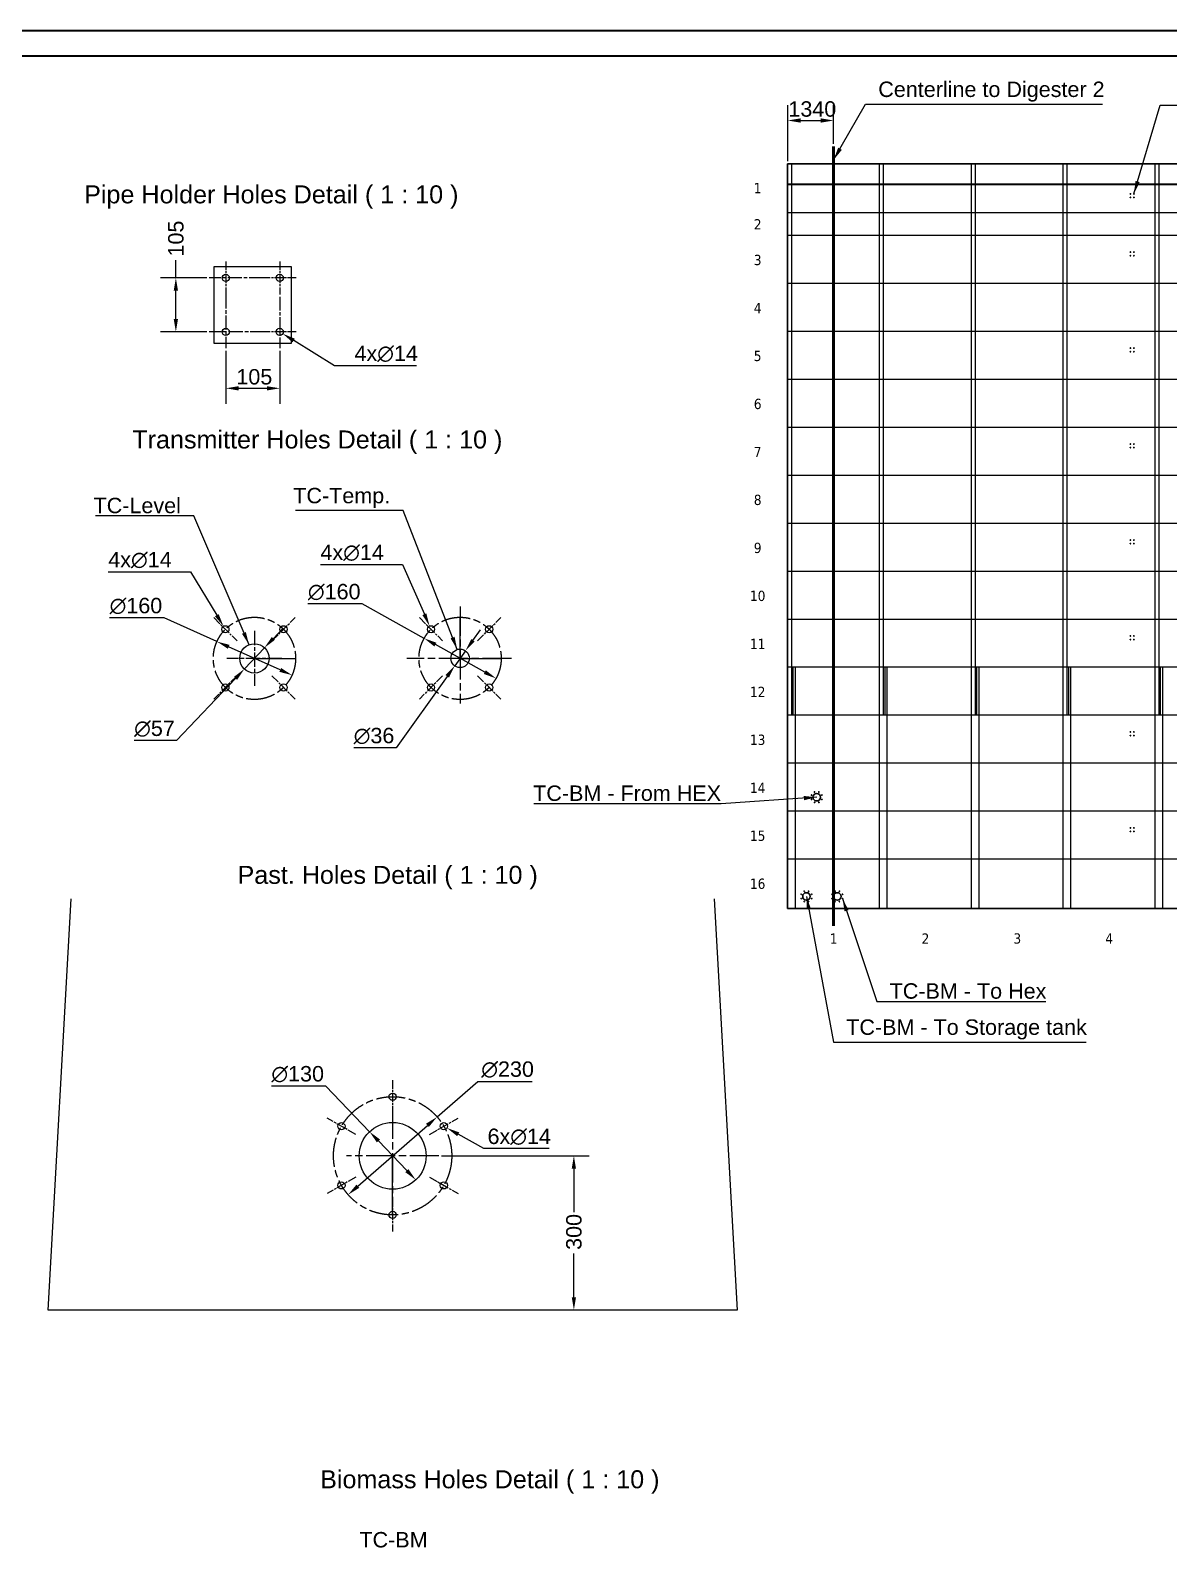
# Model space of a CAD drawing. Header units: millimetres. Extents: x 0 to 126150, y 0 to 89100.
# Drawn here: x 18747 to 51962, y 44826 to 89100 of the extents above; entities that cross this region are included whole.
import ezdxf

# ---------------------------------------------------------------- set-up
doc = ezdxf.new("R2010")
doc.units = ezdxf.units.MM
doc.header["$LTSCALE"] = 150
doc.linetypes.add('CHAIN', pattern=[0.3543, 0.2362, -0.0295, 0.0591, -0.0295])
doc.linetypes.add('DASHED', pattern=[0.2067, 0.1654, -0.0413])
doc.layers.get('0').update_dxf_attribs({"lineweight": 18})
for name, color, linetype, lineweight in [('Border', 7, 'Continuous', 35), ('Center Mark', 7, 'Continuous', 18), ('Centerline', 7, 'CHAIN', 18), ('Sketch Geometry', 7, 'Continuous', 18), ('Visible', 7, 'Continuous', 25)]:
    doc.layers.add(name, color=color, linetype=linetype, lineweight=lineweight)
doc.layers.add('Dimension', color=7, linetype='Continuous', lineweight=18, true_color=0x969696)
doc.layers.add('Symbol', color=7, linetype='Continuous', lineweight=18, true_color=0x969696)
doc.styles.add('Label Text', font='arial.ttf')
doc.styles.add('Note Text', font='arial.ttf')
doc.styles.add('Title', font='arial.ttf')
doc.dimstyles.new('Default - Method 2a$7', dxfattribs={"dimscale": 150, "dimtxt": 3, "dimasz": 2.5, "dimexe": 3, "dimexo": 0.5, "dimgap": 0.7, "dimtad": 0, "dimtoh": 1, "dimdec": 1, "dimrnd": 1e-08, "dimtxsty": 'Title', "dimcen": 0.09, "dimdle": 10, "dimclrd": 256, "dimclre": 256, "dimclrt": 7, "dimazin": 2, "dimtfac": 0.833333, "dimtdec": 1, "dimtmove": 0, "dimatfit": 3, "dimfxl": 1, "dimtolj": 1, "dimlwd": -1, "dimlwe": -1, "dimarcsym": 0})
doc.dimstyles.new('Default - Method 2b', dxfattribs={"dimscale": 150, "dimtxt": 3, "dimasz": 2.5, "dimexe": 3, "dimexo": 0.5, "dimgap": 0.7, "dimtad": 0, "dimtoh": 1, "dimdec": 1, "dimrnd": 1e-08, "dimtxsty": 'Title', "dimcen": 0.09, "dimdle": 10, "dimclrd": 256, "dimclre": 256, "dimclrt": 7, "dimadec": 0, "dimazin": 2, "dimtfac": 0.833333, "dimtdec": 1, "dimtmove": 0, "dimatfit": 3, "dimfxl": 1, "dimtolj": 1, "dimlwd": -1, "dimlwe": -1, "dimarcsym": 0})

# ---------------------------------------------------------------- blocks, each defined once
blk = doc.blocks.new('Borders Bigadan Border')
at = {"layer": 'Border'}
for p, q in [((0, 594), (841, 594)), ((836, 589), (20, 589))]:
    blk.add_line(p, q, dxfattribs=at)
blk = doc.blocks.new('*D35')
at = {"layer": 'Defpoints', "color": 0, "transparency": 16777216}
for p in [(30617, 57396), (28020, 55124)]:
    blk.add_point(p, dxfattribs=at)
at = {"layer": 'Dimension', "transparency": 16777216}
for p, q in [((30617, 57396), (31800, 58430)), ((31800, 58430), (33387, 58430)), ((28302, 55371), (30334, 57149))]:
    blk.add_line(p, q, dxfattribs=at)
for points in [[(30293, 57196), (30375, 57102), (30617, 57396)], [(28261, 55418), (28343, 55324), (28020, 55124)]]:
    blk.add_solid(points, dxfattribs=at)
at = {"layer": 'Dimension', "color": 7, "transparency": 16777216, "insert": (31905, 58535), "char_height": 450, "attachment_point": 7, "style": 'Title'}
blk.add_mtext('\\A1;∅230', dxfattribs=at)
blk = doc.blocks.new('*D36')
at = {"layer": 'Defpoints', "color": 0, "transparency": 16777216}
for p in [(30720, 57174), (30904, 57071)]:
    blk.add_point(p, dxfattribs=at)
at = {"layer": 'Dimension', "transparency": 16777216}
for p, q in [((30799, 57122), (30826, 57122)), ((30812, 57109), (30812, 57136)), ((31982, 56469), (31231, 56888)), ((33885, 56469), (31982, 56469))]:
    blk.add_line(p, q, dxfattribs=at)
blk.add_solid([(31262, 56943), (31201, 56834), (30904, 57071)], dxfattribs=at)
at = {"layer": 'Dimension', "color": 7, "transparency": 16777216, "insert": (32087, 56574), "char_height": 450, "attachment_point": 7, "style": 'Title'}
blk.add_mtext('\\A1;\\fArial|b0|i0;{\\H450.0000;6x∅14}', dxfattribs=at)
blk = doc.blocks.new('*D37')
at = {"layer": 'Defpoints', "color": 0, "transparency": 16777216}
for p in [(28643, 56964), (29993, 55556)]:
    blk.add_point(p, dxfattribs=at)
at = {"layer": 'Dimension', "transparency": 16777216}
for p, q in [((27367, 58295), (25780, 58295)), ((28643, 56964), (27367, 58295)), ((29733, 55827), (28903, 56693))]:
    blk.add_line(p, q, dxfattribs=at)
for points in [[(28948, 56736), (28858, 56650), (28643, 56964)], [(29779, 55870), (29688, 55784), (29993, 55556)]]:
    blk.add_solid(points, dxfattribs=at)
at = {"layer": 'Dimension', "color": 7, "transparency": 16777216, "insert": (25780, 58400), "char_height": 450, "attachment_point": 7, "style": 'Title'}
blk.add_mtext('\\A1;∅130', dxfattribs=at)
blk = doc.blocks.new('*D38')
at = {"layer": 'Defpoints', "color": 0, "transparency": 16777216}
for p in [(30668, 56260), (34607, 56260), (34607, 51760)]:
    blk.add_point(p, dxfattribs=at)
at = {"layer": 'Dimension', "transparency": 16777216}
for p, q in [((30743, 56260), (35057, 56260)), ((34607, 55885), (34607, 54611)), ((34607, 52135), (34607, 53409))]:
    blk.add_line(p, q, dxfattribs=at)
for points in [[(34544, 55885), (34669, 55885), (34607, 56260)], [(34544, 52135), (34669, 52135), (34607, 51760)]]:
    blk.add_solid(points, dxfattribs=at)
at = {"layer": 'Dimension', "color": 7, "transparency": 16777216, "insert": (34837, 53514), "char_height": 450, "attachment_point": 7, "rotation": 90, "style": 'Title'}
blk.add_mtext('\\A1;300', dxfattribs=at)
blk = doc.blocks.new('*D42')
at = {"layer": 'Defpoints', "color": 0, "transparency": 16777216}
for p in [(24191, 71265), (26382, 70285)]:
    blk.add_point(p, dxfattribs=at)
at = {"layer": 'Dimension', "transparency": 16777216}
for p, q in [((22647, 71956), (21060, 71956)), ((24191, 71265), (22647, 71956)), ((26039, 70438), (24533, 71112))]:
    blk.add_line(p, q, dxfattribs=at)
for points in [[(24559, 71169), (24508, 71055), (24191, 71265)], [(26065, 70495), (26014, 70381), (26382, 70285)]]:
    blk.add_solid(points, dxfattribs=at)
at = {"layer": 'Dimension', "color": 7, "transparency": 16777216, "insert": (21060, 72061), "char_height": 450, "attachment_point": 7, "style": 'Title'}
blk.add_mtext('\\A1;∅160', dxfattribs=at)
blk = doc.blocks.new('*D43')
at = {"layer": 'Defpoints', "color": 0, "transparency": 16777216}
for p in [(30238, 71359), (32335, 70191)]:
    blk.add_point(p, dxfattribs=at)
at = {"layer": 'Dimension', "transparency": 16777216}
for p, q in [((28434, 72363), (26846, 72363)), ((30238, 71359), (28434, 72363)), ((32007, 70374), (30565, 71176))]:
    blk.add_line(p, q, dxfattribs=at)
for points in [[(30596, 71231), (30535, 71122), (30238, 71359)], [(32038, 70428), (31977, 70319), (32335, 70191)]]:
    blk.add_solid(points, dxfattribs=at)
at = {"layer": 'Dimension', "color": 7, "transparency": 16777216, "insert": (26846, 72468), "char_height": 450, "attachment_point": 7, "style": 'Title'}
blk.add_mtext('\\A1;∅160', dxfattribs=at)
blk = doc.blocks.new('*D44')
at = {"layer": 'Defpoints', "color": 0, "transparency": 16777216}
for p in [(25580, 71085), (24992, 70465)]:
    blk.add_point(p, dxfattribs=at)
at = {"layer": 'Dimension', "transparency": 16777216}
for p, q in [((25838, 71358), (26096, 71630)), ((25580, 71085), (24992, 70465)), ((24735, 70192), (23015, 68376)), ((23015, 68376), (21776, 68376))]:
    blk.add_line(p, q, dxfattribs=at)
for points in [[(25793, 71401), (25883, 71315), (25580, 71085)], [(24689, 70235), (24780, 70149), (24992, 70465)]]:
    blk.add_solid(points, dxfattribs=at)
at = {"layer": 'Dimension', "color": 7, "transparency": 16777216, "insert": (21776, 68481), "char_height": 450, "attachment_point": 7, "style": 'Title'}
blk.add_mtext('\\A1;∅57', dxfattribs=at)
blk = doc.blocks.new('*D45')
at = {"layer": 'Defpoints', "color": 0, "transparency": 16777216}
for p in [(31443, 70995), (31129, 70555)]:
    blk.add_point(p, dxfattribs=at)
at = {"layer": 'Dimension', "transparency": 16777216}
for p, q in [((31661, 71300), (31879, 71605)), ((31443, 70995), (31129, 70555)), ((30911, 70250), (29421, 68163)), ((29421, 68163), (28182, 68163))]:
    blk.add_line(p, q, dxfattribs=at)
for points in [[(31610, 71336), (31712, 71264), (31443, 70995)], [(30861, 70286), (30962, 70214), (31129, 70555)]]:
    blk.add_solid(points, dxfattribs=at)
at = {"layer": 'Dimension', "color": 7, "transparency": 16777216, "insert": (28182, 68268), "char_height": 450, "attachment_point": 7, "style": 'Title'}
blk.add_mtext('\\A1;∅36', dxfattribs=at)
blk = doc.blocks.new('*D46')
at = {"layer": 'Defpoints', "color": 0, "transparency": 16777216}
for p in [(24383, 71713), (24492, 71534)]:
    blk.add_point(p, dxfattribs=at)
at = {"layer": 'Dimension', "transparency": 16777216}
for p, q in [((21021, 73297), (23417, 73297)), ((23417, 73297), (24188, 72033)), ((24424, 71624), (24451, 71624)), ((24438, 71610), (24438, 71637))]:
    blk.add_line(p, q, dxfattribs=at)
blk.add_solid([(24241, 72066), (24134, 72001), (24383, 71713)], dxfattribs=at)
at = {"layer": 'Dimension', "color": 7, "transparency": 16777216, "insert": (21021, 73402), "char_height": 450, "attachment_point": 7, "style": 'Title'}
blk.add_mtext('\\A1;\\fArial|b0|i0;{\\H450.0000;4x∅14}', dxfattribs=at)
blk = doc.blocks.new('*D47')
at = {"layer": 'Defpoints', "color": 0, "transparency": 16777216}
for p in [(30395, 71720), (30480, 71527)]:
    blk.add_point(p, dxfattribs=at)
at = {"layer": 'Dimension', "transparency": 16777216}
for p, q in [((27212, 73510), (29607, 73510)), ((29607, 73510), (30244, 72063)), ((30424, 71624), (30451, 71624)), ((30438, 71610), (30438, 71637))]:
    blk.add_line(p, q, dxfattribs=at)
blk.add_solid([(30302, 72088), (30187, 72038), (30395, 71720)], dxfattribs=at)
at = {"layer": 'Dimension', "color": 7, "transparency": 16777216, "insert": (27212, 73615), "char_height": 450, "attachment_point": 7, "style": 'Title'}
blk.add_mtext('\\A1;\\fArial|b0|i0;{\\H450.0000;4x∅14}', dxfattribs=at)
blk = doc.blocks.new('*D59')
at = {"layer": 'Defpoints', "color": 0, "transparency": 16777216}
for p in [(23968, 81876), (22993, 80301), (23968, 80301)]:
    blk.add_point(p, dxfattribs=at)
at = {"layer": 'Dimension', "transparency": 16777216}
for p, q in [((22993, 81876), (22993, 82395)), ((23893, 81876), (22543, 81876)), ((22993, 80676), (22993, 81501)), ((23893, 80301), (22543, 80301))]:
    blk.add_line(p, q, dxfattribs=at)
for points in [[(22930, 81501), (23055, 81501), (22993, 81876)], [(22930, 80676), (23055, 80676), (22993, 80301)]]:
    blk.add_solid(points, dxfattribs=at)
at = {"layer": 'Dimension', "color": 7, "transparency": 16777216, "insert": (23223, 82500), "char_height": 450, "attachment_point": 7, "rotation": 90, "style": 'Title'}
blk.add_mtext('\\A1;105', dxfattribs=at)
blk = doc.blocks.new('*D60')
at = {"layer": 'Defpoints', "color": 0, "transparency": 16777216}
for p in [(24448, 79821), (26023, 79821), (26023, 78655)]:
    blk.add_point(p, dxfattribs=at)
at = {"layer": 'Dimension', "transparency": 16777216}
for p, q in [((24448, 79746), (24448, 78205)), ((26023, 79746), (26023, 78205)), ((24823, 78655), (25648, 78655))]:
    blk.add_line(p, q, dxfattribs=at)
for points in [[(24823, 78717), (24823, 78592), (24448, 78655)], [(25648, 78717), (25648, 78592), (26023, 78655)]]:
    blk.add_solid(points, dxfattribs=at)
at = {"layer": 'Dimension', "color": 7, "transparency": 16777216, "insert": (24758, 78760), "char_height": 450, "attachment_point": 7, "style": 'Title'}
blk.add_mtext('\\A1;105', dxfattribs=at)
blk = doc.blocks.new('*D61')
at = {"layer": 'Defpoints', "color": 0, "transparency": 16777216}
for p in [(25934, 80356), (26113, 80246)]:
    blk.add_point(p, dxfattribs=at)
at = {"layer": 'Dimension', "transparency": 16777216}
for p, q in [((26010, 80301), (26037, 80301)), ((26023, 80288), (26023, 80315)), ((27623, 79315), (26432, 80049)), ((30019, 79315), (27623, 79315))]:
    blk.add_line(p, q, dxfattribs=at)
blk.add_solid([(26465, 80103), (26399, 79996), (26113, 80246)], dxfattribs=at)
at = {"layer": 'Dimension', "color": 7, "transparency": 16777216, "insert": (28205, 79420), "char_height": 450, "attachment_point": 7, "style": 'Title'}
blk.add_mtext('\\A1;\\fArial|b0|i0;{\\H450.0000;4x∅14}', dxfattribs=at)
blk = doc.blocks.new('*D94')
at = {"layer": 'Defpoints', "color": 0, "transparency": 16777216}
for p in [(42185, 86469), (42185, 85710), (40845, 85210)]:
    blk.add_point(p, dxfattribs=at)
at = {"layer": 'Dimension', "transparency": 16777216}
for p, q in [((40845, 85285), (40845, 86919)), ((42185, 85785), (42185, 86919)), ((41220, 86469), (41810, 86469))]:
    blk.add_line(p, q, dxfattribs=at)
for points in [[(41220, 86532), (41220, 86407), (40845, 86469)], [(41810, 86532), (41810, 86407), (42185, 86469)]]:
    blk.add_solid(points, dxfattribs=at)
at = {"layer": 'Dimension', "color": 7, "transparency": 16777216, "insert": (40865, 86574), "char_height": 450, "attachment_point": 7, "style": 'Title'}
blk.add_mtext('\\A1;1340', dxfattribs=at)

msp = doc.modelspace()

# ---------------------------------------------------------------- linework, layer by layer
at = {"layer": 'Center Mark', "linetype": 'CHAIN', "ltscale": 7.111628}
for p, q in [((24448.37, 82356.36), (24448.37, 81396.36)), ((26023.37, 82356.36), (26023.37, 81396.36)), ((26503.37, 81876.36), (25543.37, 81876.36)), ((26503.37, 80301.36), (25543.37, 80301.36)), ((24098.34, 71962.96), (24777.16, 71284.14)), ((25795.39, 71284.14), (26474.21, 71962.96)), ((30098.34, 71962.96), (30777.16, 71284.14)), ((31795.39, 71284.14), (32474.21, 71962.96)), ((24777.16, 70265.9), (24098.34, 69587.08)), ((25795.39, 70265.9), (26474.21, 69587.08)), ((30777.16, 70265.9), (30098.34, 69587.08)), ((31795.39, 70265.9), (32474.21, 69587.08)), ((29318.21, 58464.88), (29318.21, 57504.88)), ((28240.01, 56882.38), (27408.62, 57362.38)), ((30396.41, 56882.38), (31227.79, 57362.38)), ((28240.01, 55637.38), (27408.62, 55157.38)), ((30396.41, 55637.38), (31227.79, 55157.38)), ((29318.21, 55014.88), (29318.21, 54054.88))]:
    msp.add_line(p, q, dxfattribs=at)
at = {"layer": 'Center Mark', "linetype": 'CHAIN', "ltscale": 11.654826}
msp.add_line((25541.65, 81876.36), (23968.37, 81876.36), dxfattribs=at)
at = {"layer": 'Center Mark', "linetype": 'CHAIN', "ltscale": 11.688375}
msp.add_line((24448.37, 81399.16), (24448.37, 79821.36), dxfattribs=at)
at = {"layer": 'Center Mark', "linetype": 'CHAIN', "ltscale": 11.109828}
msp.add_line((26023.37, 81321.07), (26023.37, 79821.36), dxfattribs=at)
at = {"layer": 'Center Mark', "linetype": 'CHAIN', "ltscale": 11.985424}
msp.add_line((25586.27, 80301.36), (23968.37, 80301.36), dxfattribs=at)
at = {"layer": 'Center Mark', "linetype": 'CHAIN', "ltscale": 23.990969}
for p, q in [((31286.28, 72285.34), (31286.28, 69458.49)), ((32789.52, 70775.02), (29730.15, 70775.02)), ((29318.21, 57609.88), (29318.21, 54909.88)), ((30668.21, 56259.88), (27968.21, 56259.88))]:
    msp.add_line(p, q, dxfattribs=at)
at = {"layer": 'Center Mark', "linetype": 'CHAIN', "ltscale": 11.889819}
for p, q in [((25286.28, 71577.52), (25286.28, 69972.52)), ((26088.78, 70775.02), (24483.78, 70775.02))]:
    msp.add_line(p, q, dxfattribs=at)
at = {"layer": 'Centerline', "ltscale": 23.990969}
for centre, radius in [((25286.28, 70775.02), 1200), ((31286.28, 70775.02), 1200), ((29318.21, 56259.88), 1725)]:
    msp.add_circle(centre, radius, dxfattribs=at)
at = {"layer": 'Sketch Geometry', "color": 5, "linetype": 'DASHED', "lineweight": 50, "true_color": 0x0000ff}
msp.add_line((42184.97, 62973.01), (42184.97, 85709.51), dxfattribs=at)
at = {"layer": 'Sketch Geometry'}
for p, q in [((40844.75, 63473.01), (40844.75, 85209.51)), ((40844.75, 85209.51), (115897.38, 85209.51)), ((40952.75, 85209.51), (40952.75, 69123.01)), ((43525.2, 63473.01), (43525.2, 85209.51)), ((43633.2, 85209.51), (43633.2, 69123.01)), ((46205.65, 63473.01), (46205.65, 85209.51)), ((46313.65, 85209.51), (46313.65, 69123.01)), ((48886.1, 63473.01), (48886.1, 85209.51)), ((48994.1, 85209.51), (48994.1, 69123.01)), ((51566.55, 63473.01), (51566.55, 85209.51)), ((51674.55, 85209.51), (51674.55, 69123.01)), ((40844.75, 83784.51), (115897.38, 83784.51)), ((40844.75, 83123.01), (115897.38, 83123.01)), ((24110.87, 82213.86), (26360.87, 82213.86)), ((24110.87, 79963.86), (24110.87, 82213.86)), ((24110.87, 79963.86), (24110.87, 82213.86)), ((26360.87, 82213.86), (26360.87, 79963.86)), ((40844.75, 81723.01), (115897.38, 81723.01)), ((40844.75, 80323.01), (115897.38, 80323.01)), ((26360.87, 79963.86), (24110.87, 79963.86)), ((40844.75, 78923.01), (115897.38, 78923.01)), ((40844.75, 77523.01), (115897.38, 77523.01)), ((40844.75, 76123.01), (115897.38, 76123.01)), ((40844.75, 74723.01), (115897.38, 74723.01)), ((40844.75, 73323.01), (115897.38, 73323.01)), ((31286.28, 70775.02), (31286.28, 71975.02)), ((40844.75, 71923.01), (115897.38, 71923.01)), ((25286.28, 70775.02), (26486.28, 70775.02)), ((25286.28, 70775.02), (26486.28, 70775.02)), ((31286.28, 70775.02), (32486.28, 70775.02)), ((31286.28, 70775.02), (32486.28, 70775.02)), ((40844.75, 70523.01), (115897.38, 70523.01)), ((41006.75, 70523.01), (41060.75, 70523.01)), ((41006.75, 69123.01), (41006.75, 70523.01)), ((41060.75, 70523.01), (41060.75, 63473.01)), ((43687.2, 70523.01), (43741.2, 70523.01)), ((43687.2, 69123.01), (43687.2, 70523.01)), ((43741.2, 70523.01), (43741.2, 63473.01)), ((46367.65, 70523.01), (46421.65, 70523.01)), ((46367.65, 69123.01), (46367.65, 70523.01)), ((46421.65, 70523.01), (46421.65, 63473.01)), ((49048.1, 70523.01), (49102.1, 70523.01)), ((49048.1, 69123.01), (49048.1, 70523.01)), ((49102.1, 70523.01), (49102.1, 63473.01)), ((51728.55, 70523.01), (51782.55, 70523.01)), ((51728.55, 69123.01), (51728.55, 70523.01)), ((51782.55, 70523.01), (51782.55, 63473.01)), ((40844.75, 69123.01), (115897.38, 69123.01)), ((40952.75, 69123.01), (41006.75, 69123.01)), ((43633.2, 69123.01), (43687.2, 69123.01)), ((46313.65, 69123.01), (46367.65, 69123.01)), ((48994.1, 69123.01), (49048.1, 69123.01)), ((51674.55, 69123.01), (51728.55, 69123.01)), ((40844.75, 67723.01), (115897.38, 67723.01)), ((40844.75, 66323.01), (115897.38, 66323.01)), ((40844.75, 64923.01), (115897.38, 64923.01)), ((40844.75, 63473.01), (40844.75, 64923.01)), ((19266.52, 51759.88), (19940.42, 63759.88)), ((38696, 63759.88), (39369.9, 51759.88)), ((40844.75, 63473.01), (41060.75, 63473.01)), ((40844.75, 63473.01), (115897.38, 63473.01)), ((40844.75, 63473.01), (115897.38, 63473.01)), ((29318.21, 54534.88), (29318.21, 56259.88)), ((29318.21, 54534.88), (29318.21, 56259.88)), ((39369.9, 51759.88), (19266.52, 51759.88))]:
    msp.add_line(p, q, dxfattribs=at)
at = {"layer": 'Sketch Geometry', "color": 4, "lineweight": 35, "true_color": 0x00ffff}
msp.add_line((40844.75, 84609.51), (115897.38, 84609.51), dxfattribs=at)
at = {"layer": 'Sketch Geometry'}
for centre, radius in [((24448.37, 81876.36), 105), ((26023.37, 81876.36), 105), ((24448.37, 80301.36), 105), ((26023.37, 80301.36), 105), ((24437.75, 71623.55), 105), ((26134.8, 71623.55), 105), ((30437.75, 71623.55), 105), ((32134.8, 71623.55), 105), ((25286.28, 70775.02), 427.5), ((31286.28, 70775.02), 270), ((24437.75, 69926.49), 105), ((26134.8, 69926.49), 105), ((30437.75, 69926.49), 105), ((32134.8, 69926.49), 105), ((29318.21, 57984.88), 105), ((27824.31, 57122.38), 105), ((29318.21, 56259.88), 975), ((30812.1, 57122.38), 105), ((27824.31, 55397.38), 105), ((30812.1, 55397.38), 105), ((29318.21, 54534.88), 105)]:
    msp.add_circle(centre, radius, dxfattribs=at)
at = {"layer": 'Visible'}
for p, q in [((40844.75, 85209.51), (115897.38, 85209.51)), ((40844.75, 63473.01), (40844.75, 85209.51)), ((40844.75, 63473.01), (115897.38, 63473.01))]:
    msp.add_line(p, q, dxfattribs=at)
for centre, radius in [((50843.94, 84328.01), 7), ((50843.94, 84223.01), 7), ((50948.94, 84328.01), 7), ((50948.94, 84223.01), 7), ((50843.94, 82628.01), 7), ((50843.94, 82523.01), 7), ((50948.94, 82628.01), 7), ((50948.94, 82523.01), 7), ((50843.94, 79828.01), 7), ((50843.94, 79723.01), 7), ((50948.94, 79828.01), 7), ((50948.94, 79723.01), 7), ((50843.94, 77028.01), 7), ((50843.94, 76923.01), 7), ((50948.94, 77028.01), 7), ((50948.94, 76923.01), 7), ((50843.94, 74228.01), 7), ((50843.94, 74123.01), 7), ((50948.94, 74228.01), 7), ((50948.94, 74123.01), 7), ((50843.94, 71428.01), 7), ((50843.94, 71323.01), 7), ((50948.94, 71428.01), 7), ((50948.94, 71323.01), 7), ((50843.94, 68628.01), 7), ((50948.94, 68628.01), 7), ((50843.94, 68523.01), 7), ((50948.94, 68523.01), 7), ((41629.83, 66875.45), 7), ((41756.11, 66875.45), 7), ((41540.53, 66786.16), 7), ((41540.53, 66659.87), 7), ((41692.97, 66723.01), 110), ((41629.83, 66570.57), 7), ((41756.11, 66570.57), 7), ((41845.41, 66786.16), 7), ((41845.41, 66659.87), 7), ((50843.94, 65828.01), 7), ((50843.94, 65723.01), 7), ((50948.94, 65828.01), 7), ((50948.94, 65723.01), 7), ((41240.53, 63891.16), 7), ((41240.53, 63764.87), 7), ((41392.97, 63828.01), 110), ((41329.83, 63980.45), 7), ((41456.11, 63980.45), 7), ((41545.41, 63891.16), 7), ((41545.41, 63764.87), 7), ((42140.53, 63891.16), 7), ((42140.53, 63764.87), 7), ((42292.97, 63828.01), 110), ((42229.83, 63980.45), 7), ((42356.11, 63980.45), 7), ((42445.41, 63891.16), 7), ((42445.41, 63764.87), 7), ((41329.83, 63675.57), 7), ((41456.11, 63675.57), 7), ((42229.83, 63675.57), 7), ((42356.11, 63675.57), 7)]:
    msp.add_circle(centre, radius, dxfattribs=at)

# ---------------------------------------------------------------- block references
at = {"xscale": 150, "yscale": 150, "zscale": 150}
msp.add_blockref('Borders Bigadan Border', (0, 0), dxfattribs=at)

# ---------------------------------------------------------------- texts
at = {"layer": 'Symbol', "char_height": 450, "style": 'Title'}
for s, insert, width, attachment_point in [('\\fArial|b0|i0;Centerline to Digester 2', (43488.73, 87019.36), 6602.5157, 7), ('\\fArial|b0|i0;TC-BM - From HEX', (38901.03, 66609.14), 5483.3465, 9), ('\\fArial|b0|i0;TC-BM - To Hex', (43820.06, 60837.74), 4575.4577, 7), ('\\fArial|b0|i0;TC-BM - To Storage tank', (42553.69, 59653.66), 7021.3037, 7)]:
    msp.add_mtext(s, dxfattribs=dict(at, insert=insert, width=width, attachment_point=attachment_point))
at = {"layer": 'Symbol', "char_height": 525, "attachment_point": 7, "style": 'Label Text'}
for s, insert in [('Pipe Holder Holes Detail ( 1 : 10 )', (20316.06, 83893.43)), ('Transmitter Holes Detail ( 1 : 10 )', (21722.02, 76741.26)), ('Past. Holes Detail ( 1 : 10 )', (24792.22, 64037.95)), ('Biomass Holes Detail ( 1 : 10 )', (27202.06, 46400.63))]:
    msp.add_mtext(s, dxfattribs=dict(at, insert=insert))
at = {"layer": 'Symbol', "color": 7}
for s, insert, char_height, width, attachment_point, style in [('\\fTahoma|b0|i0;{\\H3.5000;\\A1;}\\fTahoma|b0|i0;{\\H300.0000;1}', (39969.75, 84497.01), 300, 750, 5, 'Note Text'), ('\\fTahoma|b0|i0;{\\H3.5000;\\A1;}\\fTahoma|b0|i0;{\\H300.0000;2}', (39969.75, 83440.51), 300, 750, 5, 'Note Text'), ('\\fTahoma|b0|i0;{\\H3.5000;\\A1;}\\fTahoma|b0|i0;{\\H300.0000;3}', (39969.75, 82396.51), 300, 750, 5, 'Note Text'), ('\\fTahoma|b0|i0;{\\H3.5000;\\A1;}\\fTahoma|b0|i0;{\\H300.0000;4}', (39969.75, 80996.51), 300, 750, 5, 'Note Text'), ('\\fTahoma|b0|i0;{\\H3.5000;\\A1;}\\fTahoma|b0|i0;{\\H300.0000;5}', (39969.75, 79596.51), 300, 750, 5, 'Note Text'), ('\\fTahoma|b0|i0;{\\H3.5000;\\A1;}\\fTahoma|b0|i0;{\\H300.0000;6}', (39969.75, 78196.51), 300, 750, 5, 'Note Text'), ('\\fTahoma|b0|i0;{\\H3.5000;\\A1;}\\fTahoma|b0|i0;{\\H300.0000;7}', (39969.75, 76796.51), 300, 750, 5, 'Note Text'), ('\\fArial|b0|i0;TC-Temp.', (29246.82, 75164.42), 450, 2828.9636, 9, 'Title'), ('\\fArial|b0|i0;TC-Level', (23140.96, 75004.29), 450, 2550.1145, 9, 'Title'), ('\\fTahoma|b0|i0;{\\H3.5000;\\A1;}\\fTahoma|b0|i0;{\\H300.0000;8}', (39969.75, 75396.51), 300, 750, 5, 'Note Text'), ('\\fTahoma|b0|i0;{\\H3.5000;\\A1;}\\fTahoma|b0|i0;{\\H300.0000;9}', (39969.75, 73996.51), 300, 750, 5, 'Note Text'), ('\\fTahoma|b0|i0;{\\H3.5000;\\A1;}\\fTahoma|b0|i0;{\\H300.0000;10}', (39969.75, 72596.51), 300, 750, 5, 'Note Text'), ('\\fTahoma|b0|i0;{\\H3.5000;\\A1;}\\fTahoma|b0|i0;{\\H300.0000;11}', (39969.75, 71196.51), 300, 750, 5, 'Note Text'), ('\\fTahoma|b0|i0;{\\H3.5000;\\A1;}\\fTahoma|b0|i0;{\\H300.0000;12}', (39969.75, 69796.51), 300, 750, 5, 'Note Text'), ('\\fTahoma|b0|i0;{\\H3.5000;\\A1;}\\fTahoma|b0|i0;{\\H300.0000;13}', (39969.75, 68396.51), 300, 750, 5, 'Note Text'), ('\\fTahoma|b0|i0;{\\H3.5000;\\A1;}\\fTahoma|b0|i0;{\\H300.0000;14}', (39969.75, 66996.51), 300, 750, 5, 'Note Text'), ('\\fTahoma|b0|i0;{\\H3.5000;\\A1;}\\fTahoma|b0|i0;{\\H300.0000;15}', (39969.75, 65596.51), 300, 750, 5, 'Note Text'), ('\\fTahoma|b0|i0;{\\H3.5000;\\A1;}\\fTahoma|b0|i0;{\\H300.0000;16}', (39969.75, 64196.51), 300, 750, 5, 'Note Text'), ('\\fTahoma|b0|i0;\\A1;', (39969.75, 63446.51), 3.5, 750, 5, 'Note Text'), ('\\fTahoma|b0|i0;\\A1;', (39969.75, 63446.51), 3.5, 750, 5, 'Note Text'), ('\\fTahoma|b0|i0;\\A1;', (39969.75, 63446.51), 3.5, 750, 5, 'Note Text'), ('\\fTahoma|b0|i0;\\A1;', (39969.75, 63446.51), 3.5, 750, 5, 'Note Text'), ('\\fTahoma|b0|i0;{\\H3.5000;\\A1;}\\fTahoma|b0|i0;{\\H300.0000;1}', (42184.97, 62598.01), 300, 750, 5, 'Note Text'), ('\\fTahoma|b0|i0;{\\H3.5000;\\A1;}\\fTahoma|b0|i0;{\\H300.0000;2}', (44865.42, 62598.01), 300, 750, 5, 'Note Text'), ('\\fTahoma|b0|i0;{\\H3.5000;\\A1;}\\fTahoma|b0|i0;{\\H300.0000;3}', (47545.87, 62598.01), 300, 750, 5, 'Note Text'), ('\\fTahoma|b0|i0;{\\H3.5000;\\A1;}\\fTahoma|b0|i0;{\\H300.0000;4}', (50226.32, 62598.01), 300, 750, 5, 'Note Text'), ('\\fArial|b0|i0;TC-BM', (30339.12, 44826), 450, 1990.7014, 9, 'Title')]:
    msp.add_mtext(s, dxfattribs=dict(at, insert=insert, char_height=char_height, width=width, attachment_point=attachment_point, style=style))

# ---------------------------------------------------------------- dimensions: what is measured, and where the dimension line sits
at = {"layer": 'Dimension'}
dim = msp.add_linear_dim(base=(42184.97, 86469.18), p1=(40844.75, 85209.51), p2=(42184.97, 85709.51), dimstyle='Default - Method 2b', override={"dimgap": 0.7, "dimtad": 1, "dimtoh": 0, "dimdec": 0, "dimtol": 0, "dimlim": 0, "dimtp": 0, "dimtm": 0, "dimtdec": 1, "dimtofl": 0, "dimatfit": 1}, dxfattribs=at)
dim.commit()
dim.dimension.update_dxf_attribs({"geometry": '*D94', "text_midpoint": (41514.86, 86469.18), "dimtype": 160})
for base, p1, p2, angle, override, picture, middle in [((22992.75, 80301.36), (23968.37, 81876.36), (23968.37, 80301.36), 90, {"dimgap": 0.7, "dimtoh": 0, "dimdec": 1, "dimlfac": 0.066667, "dimtol": 0, "dimlim": 0, "dimtp": 0, "dimtm": 0, "dimtdec": 1, "dimtofl": 0, "dimatfit": 2}, '*D59', (22992.75, 82977.74)), ((26023.37, 78654.57), (24448.37, 79821.36), (26023.37, 79821.36), 180, {"dimgap": 0.7, "dimtad": 1, "dimtoh": 0, "dimdec": 1, "dimlfac": 0.066667, "dimtol": 0, "dimlim": 0, "dimtp": 0, "dimtm": 0, "dimtdec": 1, "dimtofl": 0, "dimatfit": 1}, '*D60', (25235.87, 78654.57)), ((34606.66, 56259.88), (34606.66, 51759.88), (30668.21, 56259.88), 90, {"dimgap": 0.7, "dimtoh": 0, "dimdec": 1, "dimlfac": 0.066667, "dimse1": 1, "dimtol": 0, "dimlim": 0, "dimtp": 0, "dimtm": 0, "dimtdec": 1, "dimtofl": 0, "dimatfit": 1}, '*D38', (34606.66, 54009.88))]:
    dim = msp.add_linear_dim(base=base, p1=p1, p2=p2, angle=angle, dimstyle='Default - Method 2b', override=override, dxfattribs=at)
    dim.commit()
    dim.dimension.update_dxf_attribs({"geometry": picture, "text_midpoint": middle, "dimtype": 160})
for p1, p2, picture, middle in [((25934, 80356.48), (26112.73, 80246.23), '*D61', (29111.65, 79314.67)), ((24492.42, 71533.91), (24383.08, 71713.19), '*D46', (21928.29, 73297.3)), ((30480.04, 71527.44), (30395.45, 71719.65), '*D47', (28118.73, 73510.29))]:
    dim = msp.add_diameter_dim_2p(p1=p1, p2=p2, text='\\fArial|b0|i0;{\\H450.0000;4x<>}', dimstyle='Default - Method 2b', override={"dimgap": 0.7, "dimtad": 1, "dimtih": 1, "dimdec": 1, "dimlfac": 0.066667, "dimtol": 0, "dimlim": 0, "dimtp": 0, "dimtm": 0, "dimtdec": 1, "dimtofl": 0}, dxfattribs=at)
    dim.commit()
    dim.dimension.update_dxf_attribs({"geometry": picture, "text_midpoint": middle, "dimtype": 163})
for p1, p2, picture, middle in [((32334.81, 70191.44), (30237.74, 71358.61), '*D43', (27587.43, 72362.75)), ((26381.57, 70284.79), (24190.98, 71265.25), '*D42', (21800.77, 71956.33)), ((25580.16, 71085.49), (24992.39, 70464.56), '*D44', (22343.23, 68375.95)), ((31443.18, 70994.75), (31129.37, 70555.29), '*D45', (28749.21, 68163.06)), ((29992.99, 55556.11), (28643.43, 56963.66), '*D37', (26520.95, 58294.82)), ((28019.82, 55124.18), (30616.6, 57395.58), '*D35', (32645.65, 58430.26))]:
    dim = msp.add_diameter_dim_2p(p1=p1, p2=p2, dimstyle='Default - Method 2b', override={"dimgap": 0.7, "dimtad": 1, "dimtih": 1, "dimdec": 1, "dimlfac": 0.066667, "dimtol": 0, "dimlim": 0, "dimtp": 0, "dimtm": 0, "dimtdec": 1, "dimatfit": 2}, dxfattribs=at)
    dim.commit()
    dim.dimension.update_dxf_attribs({"geometry": picture, "text_midpoint": middle, "dimtype": 163})
dim = msp.add_diameter_dim_2p(p1=(30720.44, 57173.6), p2=(30903.76, 57071.16), text='\\fArial|b0|i0;{\\H450.0000;6x<>}', dimstyle='Default - Method 2b', override={"dimgap": 0.7, "dimtad": 1, "dimtih": 1, "dimdec": 1, "dimlfac": 0.066667, "dimtol": 0, "dimlim": 0, "dimtp": 0, "dimtm": 0, "dimtdec": 1, "dimtofl": 0}, dxfattribs=at)
dim.commit()
dim.dimension.update_dxf_attribs({"geometry": '*D36', "text_midpoint": (32985.65, 56816.2)})

# ---------------------------------------------------------------- leaders
at = {"layer": 'Symbol', "annotation_type": 0, "has_hookline": 1}
for points, hookline_direction, text_width in [([(42184.97, 85317.86), (43113.73, 86944.36), (43488.73, 86944.36)], 0, 6539.73), ([(50948.94, 84328.01), (51714.4, 86919.52), (52089.4, 86919.52)], 0, 9465.04), ([(25127.76, 71172.05), (23515.96, 74929.29), (23140.96, 74929.29)], 1, 2491.27), ([(31203.62, 71032.06), (29621.82, 75089.42), (29246.82, 75089.42)], 1, 2759.55), ([(41692.97, 66723.01), (38901.03, 66534.14)], 1, 5464.15), ([(41392.97, 63828.01), (42178.69, 59578.66), (42553.69, 59578.66)], 0, 7004.78), ([(42445.41, 63764.87), (43445.06, 60762.74), (43820.06, 60762.74)], 0, 4555.87)]:
    msp.add_leader(points, dimstyle='Default - Method 2a$7', override={"dimgap": 0, "dimtad": 1}, dxfattribs=dict(at, hookline_direction=hookline_direction, text_width=text_width))

doc.saveas('drawing.dxf')
